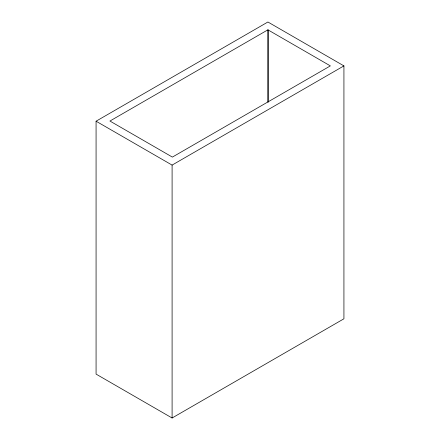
<?xml version="1.0" encoding="UTF-8"?>
<svg xmlns="http://www.w3.org/2000/svg" width="440" height="440" viewBox="0 0 440 440"><rect width="100%" height="100%" fill="white"/><g stroke="black" fill="none" stroke-linecap="round" stroke-linejoin="round"><path stroke-width="0.66" d="M96.074 121.204L267.905 22L343.926 65.89L343.926 318.797L172.095 418L96.074 374.11L96.074 121.204L172.095 165.094L343.926 65.89M267.905 29.832L109.923 121.038L172.381 157.097L330.358 65.89L267.905 29.832L267.905 102.02M268.186 29.997L268.186 102.184M172.095 165.094L172.095 418"/></g></svg>
